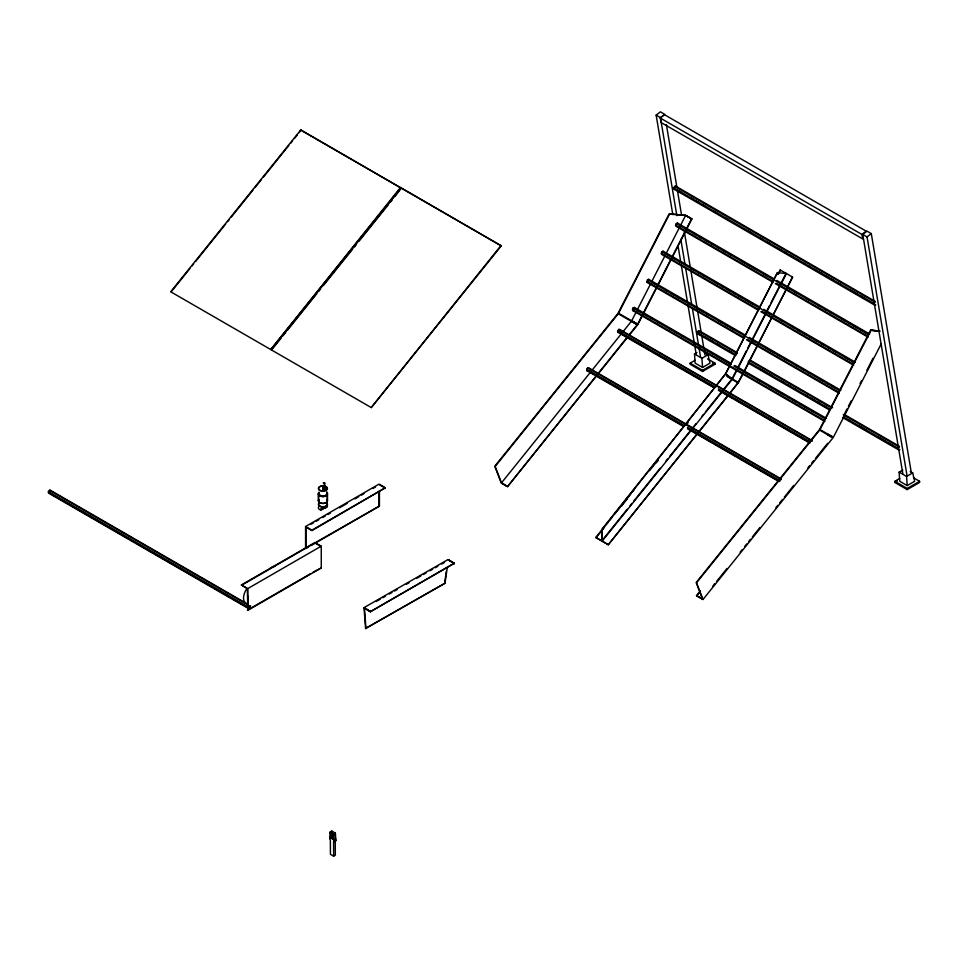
<?xml version="1.0" encoding="UTF-8"?>
<svg xmlns="http://www.w3.org/2000/svg" width="968" height="968" viewBox="0 0 968 968"><rect width="100%" height="100%" fill="white"/><g stroke="black" fill="none" stroke-linecap="round" stroke-linejoin="round"><path stroke-width="1.45" d="M247.965 604.322L50.542 490.352L49.477 490.256L48.4 491.587L48.4 493.014L248.437 608.509L249.502 608.594L250.579 605.835L249.502 605.738L248.437 608.509M50.542 491.78L50.542 490.352M683.517 426.489L586.765 370.623L586.765 369.195L587.842 367.864L588.919 367.961L781.103 478.906M714.42 388.035L617.681 332.181L617.681 330.741L618.758 329.41L619.822 329.507L812.019 440.464M619.822 330.935L619.822 329.507M454.355 563.231L370.369 611.716L454.355 563.231L448.015 559.577L364.029 607.614L365.589 628.462L445.026 583.208L447.289 567.429M333.67 856.172L330.439 854.308L330.354 839.921L329.689 838.966L330.136 832.032L331.794 831.064L335.351 833.121L335.896 840.623L333.585 841.785L333.67 856.172L335.327 855.204L335.231 840.817L335.896 840.623M331.721 832.165L331.794 831.064M330.971 833.654L330.669 838.022L332.326 837.054L332.52 834.138M444.856 581.526L446.333 571.277M324.776 483.008L323.397 482.923L324.776 483.008L324.776 487.243A1.404 0.811 0 0 1 325.091 488.429A1.404 0.811 0 0 1 322.876 488.259A1.404 0.811 0 0 1 323.736 487.073M687.099 228.291L691.878 218.949L685.538 215.283L669.178 213.831L618.201 313.027L637.9 324.401L642.002 316.391M618.576 313.245L669.553 214.049L685.925 215.513L691.878 218.949M824.893 421.516L632.709 310.559L633.084 307.897L634.306 307.437L731.046 363.303M743.847 338.292L647.108 282.438L647.471 279.776L648.693 279.316L745.445 335.182M758.246 310.171L661.495 254.318L661.87 251.656L663.092 251.196L759.844 307.062M772.645 282.051L675.894 226.197L676.269 223.535L677.491 223.088L774.231 278.941M650.786 283.467L631.668 320.807L637.9 324.401M652.142 280.805L685.586 215.477L691.588 218.841L637.61 324.292L631.935 320.952M643.369 313.717L656.352 288.355M657.72 285.693L670.703 260.332M672.07 257.657L685.054 232.296M725.685 373.721L777.449 272.601L786.415 273.581L732.437 379.032L725.685 373.721L777.449 272.601M778.03 273.932L780.377 270.048L778.32 274.041M732.05 378.815L736.152 370.804M738.209 366.799L746.401 350.779M747.768 348.117L750.502 342.769M752.56 338.764L764.853 314.745M766.898 310.74L769.633 305.404M771 302.73L786.04 273.363M787.129 287.774L792.598 277.102L738.318 382.433L742.71 374.531M744.077 371.869L757.061 346.508M758.428 343.834L771.411 318.472M772.779 315.81L785.762 290.448M879.367 330.947L870.619 330.161L819.642 429.356L833.375 437.294L881.207 343.858M820.017 429.574L870.994 330.378L879.718 331.056M843.648 415.587L847.06 408.919M848.428 406.257L851.162 400.921M860.032 383.582L861.399 380.92M866.856 370.26L873.003 358.257M871.769 302.585L875.677 304.847L874.515 305.029L673.704 189.038L673.474 187.756L675.591 186.098L875.096 301.338M735.281 355.559L697.359 333.67L697.141 332.387L699.259 330.729L737.168 352.618M627.216 509.253L601.781 540.894L601.781 529.436L725.407 374.071L602.156 529.653L602.156 541.112L732.159 379.383L725.407 374.071M170.804 291.634L300.806 129.918L400.764 187.84L270.774 349.557L171.058 291.985L189.897 268.547M191.785 266.2L193.661 263.865M195.548 261.517L225.689 224.019M227.577 221.672L229.464 219.337M231.34 216.989L253.011 190.043M254.899 187.695L261.493 179.491M263.369 177.144L288.803 145.502M290.69 143.167L292.578 140.82M294.453 138.472L297.285 134.963M299.173 132.616L300.806 129.918M400.522 187.489L270.774 349.557M271.306 349.654L401.296 187.937L501.267 245.86L371.264 407.576L271.548 350.005L280.974 338.28M282.85 335.944L285.681 332.423M287.569 330.076L316.766 293.752M318.654 291.416L320.529 289.069M323.36 285.548L352.558 249.224M354.445 246.888L356.333 244.541M359.152 241.02L388.362 204.696M390.237 202.36L392.125 200.013M394.956 196.492L401.296 187.937M501.013 245.509L371.264 407.576M596.082 376.479L507.522 486.638L626.974 337.529M628.861 335.182L637.343 324.643L631.342 321.34L501.484 482.887L507.522 486.638L501.23 482.996L494.769 466.225L617.874 313.559L637.525 324.909L629.055 335.46M597.958 374.132L627.167 337.796M696.791 434.62L608.243 544.778L595.828 537.458L604.31 526.907M606.198 524.559L608.073 522.224M609.961 519.876L611.849 517.529M614.668 514.02L630.688 494.091M632.564 491.744L634.451 489.409M649.528 470.654L658.01 460.102M686.264 424.952L688.151 422.605M596.022 537.724L604.504 527.173M621.456 506.082L627.107 499.052M656.316 462.716L658.192 460.381M630.047 505.732L631.923 503.384M633.81 501.049L660.188 468.234M665.839 461.204L667.726 458.856M669.602 456.509L690.329 430.736M692.217 428.388L695.98 423.694M701.643 416.663L703.518 414.328M705.406 411.981L721.414 392.052M723.302 389.717L730.84 380.339M608.243 544.778L727.682 395.67M729.57 393.335L738.052 382.784L729.763 393.601M698.678 432.272L727.875 395.948M700.481 591.194L696.706 595.889L702.49 598.962L696.161 582.53L819.255 429.865L833 437.802L702.998 599.519L696.512 595.61L700.288 590.928M712.847 586.088L714.723 583.74M716.61 581.405L726.956 568.531M740.133 552.135L742.008 549.8M744.84 546.291L746.715 543.943M748.603 541.608L750.478 539.261M752.366 536.925L759.892 527.56M775.888 507.656L777.776 505.32M779.651 502.973L782.483 499.464M784.358 497.116L793.772 485.416M807.881 467.859L809.768 465.511M811.644 463.176L813.531 460.829M815.419 458.493L827.652 443.271M507.341 486.359L501.484 482.887L495.156 466.443L618.25 313.777M702.998 599.519L696.536 582.748L819.642 430.082M672.808 214.642L656.147 115.132L660.37 111.828L664.677 114.309L660.442 117.612L676.85 215.634M660.261 118.011L664.496 114.708L866.178 231.146L861.943 234.462L862.694 238.914L661.011 122.476L660.261 118.011L861.943 234.462M902.793 473.534L862.754 234.425L866.989 231.122L871.285 233.603L911.324 472.711M907.089 476.014L867.05 236.906L871.285 233.603M330.136 832.032L333.694 834.089L335.351 833.121M335.775 839.05L334.129 840.018L329.786 837.514M333.585 841.785L335.231 840.817M321.074 510.124L327.063 506.675L327.341 505.151A4.562 2.638 0 0 1 321.751 508.381L321.074 508.212L320.65 510.027A4.562 2.638 0 0 1 318.98 506.421M305.573 548.287L305.573 526.519L379.045 484.097L385.385 487.763L311.914 530.621L305.948 527.173L305.948 548.505L308.526 547.017M311.103 524.196L313.68 522.708M316.258 521.22L318.835 519.731M322.707 517.505L325.284 516.017M327.862 514.528L330.439 513.04M339.466 507.825L347.197 503.36M354.929 498.895L358.801 496.657M361.379 495.168L363.956 493.68M372.983 488.477L375.56 486.989M305.573 526.519L311.914 530.186L385.385 487.763M241.431 584.938L314.915 542.516L321.255 546.17L321.255 567.938L247.772 610.36L247.397 588.81L241.431 584.938L247.772 588.592L321.255 546.17M241.431 585.374L314.915 542.951L320.868 546.388M315.883 542.334L379.432 506.082L379.432 491.865M311.103 545.529L379.432 506.082M247.397 610.142L310.559 573.673M313.136 572.185L321.255 567.938M704.329 352.594L708.044 354.748L709.98 363.145L702.55 367.441L695.109 363.145L694.492 353.986L696.936 352.57M707.499 358.85L714.941 363.145L714.941 364.283L702.55 371.446L690.148 364.283L690.148 363.145L695.109 360.277M694.492 353.986L701.921 358.281L708.044 354.748M690.148 363.145L702.55 370.296L714.941 363.145M910.222 471.476L912.703 472.904L914.639 481.302L907.197 485.597L899.768 481.302L899.139 472.142L902.817 470.024M913.405 477.72L919.6 481.302L919.6 482.439L907.197 489.602L894.807 482.439L894.807 481.302L899.768 478.434M894.807 482.439L897.288 481.011M899.139 472.142L906.58 476.438L912.703 472.904M894.807 481.302L907.197 488.453L919.6 481.302M365.589 628.462L445.026 583.208M376.237 601.503L380.17 599.265M382.796 597.764L385.409 596.264M389.342 594.013L391.967 592.513M394.593 591.012L397.207 589.512M406.379 584.261L409.004 582.76M416.869 578.259L420.802 576.008M423.415 574.508L426.041 573.008M429.974 570.769L432.599 569.269M435.213 567.768L437.839 566.268M441.771 564.017L444.385 562.517M647.108 282.438L648.33 281.978M632.709 310.559L633.931 310.099M697.359 333.67L701.135 334.989M842.487 417.462L898.703 449.914L899.877 449.733M879.924 331.177L870.619 330.161M617.681 332.181L618.758 332.278M586.765 370.623L587.842 370.72M827.035 433.628L832.734 436.919M696.512 595.61L702.49 598.962M656.147 115.132L660.442 117.612M862.754 234.425L867.05 236.906M674.43 186.279L875.241 302.282M673.474 187.756L874.298 303.746L874.515 305.029M678.774 191.107L681.387 192.608M690.511 197.883L693.124 199.396M695.726 200.896L698.339 202.409M702.248 204.659L704.861 206.172M713.985 211.447L716.586 212.948M725.722 218.223L728.323 219.724M747.889 231.025L751.797 233.288M759.626 237.801L763.534 240.064M766.148 241.577L770.056 243.827M777.885 248.352L781.793 250.615M784.395 252.116L787.008 253.628M789.61 255.128L793.53 257.391M796.132 258.892L798.745 260.404M802.654 262.667L805.267 264.167M807.869 265.68L810.482 267.18M814.39 269.443L817.004 270.943M819.606 272.456L822.219 273.956M826.127 276.219L828.729 277.731M831.343 279.232L833.956 280.744M837.865 282.995L840.466 284.507M849.601 289.783L857.418 294.296M860.032 295.809L863.94 298.059M780.087 269.927L792.598 277.102M776.844 280.442L869.675 334.033M687.062 229.464L689.676 230.977M693.596 233.24L696.21 234.752M698.823 236.265L701.449 237.765M705.37 240.028L707.983 241.54M710.597 243.053L713.21 244.565M717.131 246.828L719.744 248.34M722.358 249.841L726.278 252.116M728.904 253.616L731.518 255.128M740.665 260.416L744.586 262.679M747.199 264.191L749.813 265.692M752.426 267.204L756.359 269.467M764.2 274.004L768.12 276.267M787.734 287.581L790.348 289.093M794.268 291.356L796.882 292.868M806.029 298.156L808.655 299.656M817.803 304.944L820.416 306.457M824.337 308.719L826.95 310.232M829.564 311.744L832.178 313.245M841.337 318.532L845.258 320.795M847.871 322.308L850.485 323.82M853.098 325.321L857.019 327.595M859.632 329.096L862.258 330.608M864.872 332.121L868.792 334.384M676.269 223.535L868.453 334.492M675.47 225.096L773.529 281.7M776.142 283.213L867.655 336.053M775.259 283.563L868.078 337.154M763.764 309.324L855.276 362.153M667.436 254.572L670.05 256.072M672.663 257.585L675.277 259.097M679.209 261.36L681.823 262.873M690.97 268.148L693.584 269.661M697.505 271.923L700.118 273.436M702.732 274.948L705.357 276.461M714.505 281.736L718.425 283.999M721.039 285.512L723.653 287.024M726.266 288.537L730.199 290.799M732.812 292.312L735.426 293.812M738.04 295.325L741.96 297.587M744.573 299.1L752.414 303.625M768.108 312.688L770.722 314.201M779.869 319.476L782.483 320.989M791.642 326.276L794.256 327.777M798.176 330.052L800.79 331.552M803.404 333.065L806.017 334.577M809.938 336.84L812.563 338.352M815.177 339.865L817.791 341.365M821.711 343.628L824.325 345.14M828.245 347.403L830.859 348.916M833.472 350.428L836.086 351.941M845.245 357.216L849.166 359.479M851.779 360.991L854.393 362.504M661.87 251.656L854.054 362.613M661.071 253.217L759.13 309.82M761.743 311.333L853.256 364.174M760.86 311.684L853.679 365.275M749.365 337.445L840.877 390.273M653.049 282.692L655.663 284.193M664.81 289.48L667.424 290.993M671.344 293.256L673.958 294.768M676.571 296.268L679.185 297.781M683.118 300.044L685.731 301.556M688.345 303.069L690.958 304.581M694.879 306.844L697.492 308.344M700.106 309.857L704.026 312.119M706.652 313.632L709.266 315.144M718.413 320.432L722.334 322.695M724.947 324.195L727.561 325.708M730.175 327.22L734.107 329.483M751.095 339.296L756.323 342.321M765.482 347.597L774.63 352.884M777.244 354.397L779.857 355.897M783.778 358.172L786.391 359.673M795.551 364.96L798.164 366.473M802.085 368.735L804.698 370.248M807.312 371.748L809.926 373.261M819.085 378.548L823.006 380.811M825.619 382.324L828.233 383.836M830.846 385.337L834.767 387.599M647.471 279.776L839.655 390.733M646.685 281.337L744.731 337.941M747.344 339.453L838.869 392.294M746.461 339.804L839.292 393.395M750.248 360.169L832.613 407.722M844.386 414.522L899.296 446.224M698.085 330.911L737.313 353.562M749.075 360.35L831.451 407.915M843.213 414.703L899.441 447.168M697.141 332.387L736.358 355.026M748.131 361.826L830.496 409.379M843.576 416.93L898.485 448.632L898.703 449.914M705.067 337.251L707.681 338.764M710.294 340.276L712.908 341.789M716.828 344.051L719.442 345.552M728.601 350.839L731.215 352.352M758.67 368.203L766.511 372.728M769.124 374.241L773.045 376.504M780.898 381.041L784.818 383.304M787.432 384.816L790.045 386.317M793.966 388.579L796.579 390.092M805.739 395.38L808.353 396.892M810.966 398.392L814.887 400.667M817.5 402.168L820.114 403.68M824.046 405.943L826.66 407.455M847.581 419.531L850.194 421.044M859.342 426.331L867.183 430.857M877.649 436.895L885.49 441.42M888.104 442.933L892.036 445.195M748.349 363.109L829.419 409.912M734.966 365.565L826.49 418.394M638.65 310.801L641.264 312.313M645.184 314.576L647.798 316.088M650.411 317.601L653.025 319.113M656.957 321.376L659.571 322.889M668.719 328.164L671.332 329.677M675.253 331.939L677.866 333.452M680.48 334.964L683.105 336.465M692.253 341.752L696.173 344.015M698.787 345.528L701.401 347.04M704.014 348.541L707.935 350.815M710.56 352.316L713.174 353.828M715.788 355.341L719.708 357.603M722.322 359.116L730.162 363.641M745.856 372.704L748.47 374.205M757.617 379.492L760.231 381.005M769.391 386.28L772.004 387.793M775.925 390.056L778.538 391.568M781.152 393.081L783.765 394.593M787.686 396.856L790.311 398.368M792.925 399.869L796.845 402.131M799.459 403.644L802.073 405.156M804.686 406.669L808.607 408.932M811.22 410.444L813.834 411.944M633.084 307.897L731.13 364.512M733.756 366.013L825.268 418.854M632.285 309.457L824.47 420.414M712.46 362.855L714.941 364.283M727.295 376.068L738.62 382.541M301.048 130.281L400.764 187.84M401.551 188.3L501.267 245.86M727.016 376.419L738.245 383.05M618.758 329.41L812.249 441.118M617.681 330.741L715.739 387.357M718.353 388.87L809.865 441.698M622.678 334.541L643.599 346.617M646.213 348.117L714.19 387.369M723.35 392.657L732.498 397.945M735.111 399.445L809.635 442.473M718.353 390.298L809.865 443.126M587.842 367.864L781.333 479.571M586.765 369.195L684.824 425.811M687.437 427.311L780.269 480.902M589.149 371.482L593.069 373.745M595.683 375.257L611.377 384.308M613.99 385.821L634.911 397.896M637.525 399.409L683.287 425.823M689.821 429.598L712.049 442.424M714.662 443.937L730.344 453M732.97 454.5L735.583 456.013M738.197 457.525L777.413 480.164M687.437 428.751L778.962 481.58M595.828 537.458L608.049 544.512M379.432 484.75L385.385 488.199M364.029 607.614L370.369 611.28M49.477 490.256L248.195 604.976M48.4 491.587L248.437 607.069M49.477 493.111L110.921 528.589M113.534 530.101L129.228 539.164M131.842 540.664L134.455 542.177M137.069 543.689L211.593 586.705M214.206 588.217L229.9 597.28M232.514 598.793L248.195 607.844M334.529 833.787L335.436 834.307L333.779 835.275L330.064 833.133M331.431 836.534L333.609 837.792M364.44 608.255L370.369 611.716L364.416 607.844L365.977 628.68M826.708 434.16L832.625 437.572M826.515 433.894L832.347 437.427M677.491 223.088L677.915 224.189M663.092 251.196L663.516 252.297M648.693 279.316L649.117 280.418M634.306 307.437L634.73 308.538M675.591 186.098L675.809 187.381M699.259 330.729L699.477 332.012M666.408 124.703L676.862 187.078M677.358 190.055L681.581 215.307M684.328 231.642L690.293 267.289M690.789 270.253L697.25 308.877M697.759 311.841L701.231 332.641M701.727 335.606L703.724 347.488M704.22 350.464L704.97 354.917M680.831 239.398L685.066 264.651M685.562 267.616L691.781 304.751M692.277 307.727L698.497 344.85M698.993 347.827L700.481 356.732M678.024 245.836L680.77 262.171M681.266 265.135L687.486 302.27M687.982 305.247L696.186 354.252M332.883 834.755L333.234 839.51M334.238 841.603L333.694 834.089M906.58 476.438L907.197 485.597M701.921 358.281L702.55 367.441M907.197 488.453L907.197 489.602M702.55 370.296L702.55 371.446M379.045 491.357L379.045 505.865M327.499 493.995L327.499 500.867M327.257 493.995L327.257 500.867M324.232 483.322L324.232 487.557M318.605 493.995L318.605 500.867M318.375 493.995L318.375 500.867M247.772 588.592L247.772 610.36M270.024 568.591A9.874 5.699 -60 0 1 275.323 566.341M248.219 603.258A10.757 6.207 -60 0 1 248.377 596.457M244.964 602.302A10.757 6.207 -60 0 1 246.646 589.064M326.676 492.18A4.32 2.493 0 0 1 323.506 495.906A4.32 2.493 0 0 1 318.762 492.785M326.676 503.058A4.32 2.493 0 0 1 323.506 506.784A4.32 2.493 0 0 1 318.762 503.662M326.676 499.621A4.32 2.493 0 0 1 325.103 503.033A4.32 2.493 0 0 1 319.186 502.114M318.762 501.521A4.32 2.493 0 0 1 318.762 500.226M326.881 502.985A4.562 2.638 0 0 1 322.937 506.942A4.562 2.638 0 0 1 318.98 502.985M326.676 492.748A4.32 2.493 0 0 1 323.506 496.475A4.32 2.493 0 0 1 318.762 493.353M324.788 488.429A1.404 0.811 0 0 1 325.309 489.53A1.404 0.811 0 0 1 323.397 489.832A1.404 0.811 0 0 1 322.876 488.731M326.881 499.548A4.562 2.638 0 0 1 322.937 503.505A4.562 2.638 0 0 1 318.98 499.548M326.881 492.676A4.562 2.638 0 0 1 322.937 496.632A4.562 2.638 0 0 1 318.98 492.676M326.881 492.107A4.562 2.638 0 0 1 322.937 496.064A4.562 2.638 0 0 1 318.98 492.107M325.103 486.299A4.32 2.493 0 0 1 325.417 490.51A4.32 2.493 0 0 1 318.678 488.901A4.32 2.493 0 0 1 324.05 486.045M325.212 486.178A4.562 2.638 0 0 1 325.55 490.619A4.562 2.638 0 0 1 318.448 488.925A4.562 2.638 0 0 1 324.111 485.924M448.39 559.794L454.355 563.678L448.39 559.794M323.421 487.751L324.788 487.848L323.421 487.751"/></g></svg>
